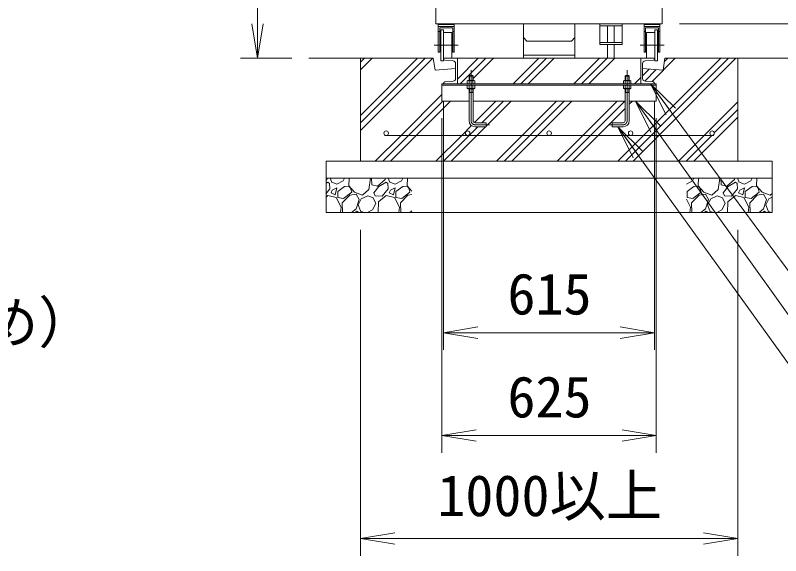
# Model space of a CAD drawing. Units: millimetres, scale not verified. Extents: x -10500 to 10500, y -7425 to 7425.
# Drawn here: x 3857 to 6088, y -1833 to -258 of the extents above; entities that cross this region are included whole.
import ezdxf
from ezdxf.enums import TextEntityAlignment as Align

# ---------------------------------------------------------------- set-up
doc = ezdxf.new("R2010")
doc.units = ezdxf.units.MM
doc.header["$LTSCALE"] = 50
doc.linetypes.add('USER1', pattern=[50.8, 31.75, -6.35, 6.35, -6.35])
for name, color, linetype, lineweight in [('0-0_D-STR-DIM', 7, 'Continuous', 9), ('0-1_0', 7, 'Continuous', 9), ('0-2_D-STR1', 1, 'Continuous', 18), ('0-3_D-BMK', 2, 'USER1', 13), ('0-4_D-STR3', 3, 'Continuous', 13), ('0-6_D-STR5', 3, 'Continuous', 18), ('0-7_D-DCR-HCH', 7, 'Continuous', 9), ('0-8_D-STR4', 7, 'Continuous', 9), ('0-9_D-STR-TXT', 7, 'Continuous', 9)]:
    doc.layers.add(name, color=color, linetype=linetype, lineweight=lineweight)
doc.styles.add('ＭＳ ゴシック', font='')
doc.styles.get('ＭＳ ゴシック').set_extended_font_data('MS Gothic')

# ---------------------------------------------------------------- blocks, each defined once
blk = doc.blocks.new('_Open')
at = {"layer": '0-1_0'}
blk.add_line((-50, 8.33), (0, 0), dxfattribs=at)
blk.add_lwpolyline([(-50, -8.33), (0, 0), (-50, 0)], dxfattribs=at)

msp = doc.modelspace()

# ---------------------------------------------------------------- linework, layer by layer
at = {"layer": '0-0_D-STR-DIM'}
for p, q in [((4563.14, -283.02), (4563.14, 766.98)), ((5793.14, -283.02), (6826.03, -283.02)), ((5793.14, -283.02), (6826.03, -283.02)), ((4663.14, -383.02), (4513.14, -383.02)), ((5105.64, -508.02), (5105.64, -1233.02)), ((5720.64, -508.02), (5720.64, -1233.02)), ((5100.64, -558.02), (5100.64, -1533.02)), ((5725.64, -558.02), (5725.64, -1533.02)), ((4863.14, -883.02), (4863.14, -1833.02)), ((5963.14, -883.02), (5963.14, -1833.02)), ((5205.64, -1183.02), (5620.64, -1183.02)), ((5200.64, -1483.02), (5625.64, -1483.02)), ((4963.14, -1783.02), (5863.14, -1783.02))]:
    msp.add_line(p, q, dxfattribs=at)
at = {"layer": '0-2_D-STR1'}
for p, q in [((5083.14, -223.02), (5083.14, -283.02)), ((5743.14, -223.02), (5743.14, -283.02)), ((5083.14, -283.02), (5743.14, -283.02))]:
    msp.add_line(p, q, dxfattribs=at)
at = {"layer": '0-2_D-STR1', "color": 3}
for p, q in [((5105.64, -384.83), (5105.64, -383.02)), ((5133.34, -390.92), (5109.29, -388.81)), ((5680.64, -458.02), (5680.64, -383.02)), ((5680.64, -383.02), (5720.64, -383.02)), ((5685.64, -442.16), (5685.64, -398.89)), ((5692.95, -390.92), (5716.99, -388.81)), ((5720.64, -384.83), (5720.64, -383.02)), ((5100.64, -508.02), (5100.64, -458.02)), ((5105.64, -458.02), (5105.64, -456.22)), ((5680.14, -458.02), (5720.14, -458.02)), ((5692.95, -450.13), (5716.99, -452.24)), ((5720.64, -458.02), (5720.64, -456.22)), ((5725.64, -508.02), (5725.64, -458.02))]:
    msp.add_line(p, q, dxfattribs=at)
for centre, radius, start, end in [((5109.64, -384.83), 4, 180, 265), ((5132.64, -398.89), 8, 0, 85), ((5693.64, -398.89), 8, 95, 180), ((5716.64, -384.83), 4, 275, 0), ((5693.64, -442.16), 8, 180, 265), ((5109.64, -456.22), 4, 95, 180), ((5716.64, -456.22), 4, 0, 85)]:
    msp.add_arc(centre, radius, start, end, dxfattribs=at)
at = {"layer": '0-3_D-BMK'}
for p, q in [((5148.06, -345.52), (5078.23, -345.52)), ((5078.23, -345.52), (5148.06, -345.52)), ((5678.23, -345.52), (5748.06, -345.52)), ((5748.06, -345.52), (5678.23, -345.52)), ((5185.64, -418.02), (5185.64, -565.02)), ((5640.64, -418.02), (5640.64, -565.02))]:
    msp.add_line(p, q, dxfattribs=at)
for points in [[(5229.64, -577.02), (5239.64, -577.02), (5197.64, -577.02)], [(5596.64, -577.02), (5586.64, -577.02), (5628.64, -577.02)]]:
    msp.add_lwpolyline(points, dxfattribs=at)
for centre, start, end in [((5197.64, -565.02), 180, 270), ((5628.64, -565.02), 270, 0)]:
    msp.add_arc(centre, 12, start, end, dxfattribs=at)
at = {"layer": '0-4_D-STR3'}
for p, q in [((5090.14, -283.02), (5090.14, -286.02)), ((5136.14, -283.02), (5090.14, -283.02)), ((5136.14, -284.52), (5090.14, -284.52)), ((5090.14, -286.02), (5090.14, -290.52)), ((5136.14, -283.02), (5136.14, -286.02)), ((5136.14, -286.02), (5136.14, -290.52)), ((5338.14, -283.02), (5338.14, -323.02)), ((5488.14, -283.02), (5338.14, -283.02)), ((5488.14, -283.02), (5488.14, -323.02)), ((5560.64, -283.02), (5560.64, -289.02)), ((5560.64, -283.02), (5560.64, -343.02)), ((5583.64, -289.02), (5583.64, -337.02)), ((5602.64, -289.02), (5602.64, -337.02)), ((5625.64, -283.02), (5625.64, -343.02)), ((5690.14, -283.02), (5690.14, -286.02)), ((5690.14, -283.02), (5736.14, -283.02)), ((5690.14, -284.52), (5736.14, -284.52)), ((5690.14, -286.02), (5690.14, -290.52)), ((5736.14, -283.02), (5736.14, -286.02)), ((5736.14, -286.02), (5736.14, -290.52)), ((5090.14, -305.52), (5094.14, -305.52)), ((5094.14, -365.52), (5094.14, -294.52)), ((5132.14, -294.52), (5094.14, -294.52)), ((5097.14, -300.52), (5097.14, -390.52)), ((5105.14, -300.52), (5097.14, -300.52)), ((5105.14, -300.52), (5105.14, -390.52)), ((5129.14, -308.02), (5105.14, -308.02)), ((5129.14, -308.02), (5129.14, -383.02)), ((5129.14, -308.02), (5129.14, -383.02)), ((5132.14, -365.52), (5132.14, -294.52)), ((5136.14, -305.52), (5132.14, -305.52)), ((5136.14, -290.52), (5136.14, -365.52)), ((5690.14, -290.52), (5690.14, -365.52)), ((5690.14, -305.52), (5694.14, -305.52)), ((5694.14, -294.52), (5732.14, -294.52)), ((5694.14, -365.52), (5694.14, -294.52)), ((5697.14, -308.02), (5697.14, -383.02)), ((5697.14, -308.02), (5697.14, -383.02)), ((5697.14, -308.02), (5721.14, -308.02)), ((5721.14, -300.52), (5721.14, -390.52)), ((5721.14, -300.52), (5729.14, -300.52)), ((5729.14, -300.52), (5729.14, -390.52)), ((5732.14, -365.52), (5732.14, -294.52)), ((5736.14, -305.52), (5732.14, -305.52)), ((5338.14, -323.02), (5348.14, -333.02)), ((5338.14, -323.02), (5338.14, -383.02)), ((5348.14, -333.02), (5478.14, -333.02)), ((5488.14, -323.02), (5478.14, -333.02)), ((5488.14, -383.02), (5488.14, -323.02)), ((5560.64, -337.02), (5560.64, -343.02)), ((5583.64, -343.02), (5583.64, -383.02)), ((5602.64, -343.02), (5602.64, -383.02)), ((5090.14, -365.52), (5094.14, -365.52)), ((5094.14, -365.52), (5090.14, -365.52)), ((5136.14, -365.52), (5132.14, -365.52)), ((5488.14, -374.02), (5338.14, -374.02)), ((5690.14, -365.52), (5694.14, -365.52)), ((5736.14, -365.52), (5732.14, -365.52)), ((5732.14, -365.52), (5736.14, -365.52)), ((5105.14, -390.52), (5097.14, -390.52)), ((5129.14, -383.02), (5105.14, -383.02)), ((5488.14, -383.02), (5338.14, -383.02)), ((5697.14, -383.02), (5721.14, -383.02)), ((5721.14, -390.52), (5729.14, -390.52)), ((5179.64, -435.02), (5181.64, -433.02)), ((5179.64, -435.02), (5179.64, -448.02)), ((5180.64, -448.02), (5180.64, -434.02)), ((5189.64, -433.02), (5181.64, -433.02)), ((5190.64, -448.02), (5190.64, -434.02)), ((5191.64, -435.02), (5191.64, -448.02)), ((5634.64, -435.02), (5634.64, -448.02)), ((5635.64, -448.02), (5635.64, -434.02)), ((5636.64, -433.02), (5644.64, -433.02)), ((5644.64, -433.02), (5636.64, -433.02)), ((5646.64, -435.02), (5644.64, -433.02)), ((5645.64, -448.02), (5645.64, -434.02)), ((5646.64, -435.02), (5646.64, -448.02)), ((5174.67, -449.16), (5176.64, -448.02)), ((5174.67, -458.02), (5174.67, -449.16)), ((5196.61, -458.02), (5174.67, -458.02)), ((5174.67, -462.02), (5196.61, -462.02)), ((5174.67, -462.02), (5174.67, -470.89)), ((5194.64, -448.02), (5176.64, -448.02)), ((5180.16, -458.02), (5180.16, -449.16)), ((5180.16, -462.02), (5180.16, -470.89)), ((5191.13, -458.02), (5191.13, -449.16)), ((5191.13, -462.02), (5191.13, -470.89)), ((5196.61, -449.16), (5194.64, -448.02)), ((5196.61, -458.02), (5196.61, -449.16)), ((5196.61, -462.02), (5196.61, -470.89)), ((5629.67, -449.16), (5631.64, -448.02)), ((5629.67, -449.16), (5631.64, -448.02)), ((5629.67, -458.02), (5629.67, -449.16)), ((5629.67, -458.02), (5629.67, -449.16)), ((5629.67, -458.02), (5651.61, -458.02)), ((5629.67, -462.02), (5629.67, -470.89)), ((5651.61, -462.02), (5629.67, -462.02)), ((5629.67, -462.02), (5629.67, -470.89)), ((5649.64, -448.02), (5631.64, -448.02)), ((5631.64, -448.02), (5649.64, -448.02)), ((5635.16, -458.02), (5635.16, -449.16)), ((5635.16, -458.02), (5635.16, -449.16)), ((5635.16, -462.02), (5635.16, -470.89)), ((5635.16, -462.02), (5635.16, -470.89)), ((5646.13, -458.02), (5646.13, -449.16)), ((5646.13, -458.02), (5646.13, -449.16)), ((5646.13, -462.02), (5646.13, -470.89)), ((5646.13, -462.02), (5646.13, -470.89)), ((5651.61, -449.16), (5649.64, -448.02)), ((5651.61, -449.16), (5649.64, -448.02)), ((5651.61, -458.02), (5651.61, -449.16)), ((5651.61, -458.02), (5651.61, -449.16)), ((5651.61, -462.02), (5651.61, -470.89)), ((5651.61, -462.02), (5651.61, -470.89)), ((5174.67, -470.89), (5176.64, -472.02)), ((5176.64, -472.02), (5194.64, -472.02)), ((5179.64, -472.02), (5179.64, -565.02)), ((5191.64, -483.02), (5179.64, -483.02)), ((5180.64, -483.02), (5179.64, -484.76)), ((5180.64, -483.02), (5180.64, -472.02)), ((5190.64, -483.02), (5190.64, -472.02)), ((5190.64, -483.02), (5191.64, -484.76)), ((5191.64, -472.02), (5191.64, -565.02)), ((5196.61, -470.89), (5194.64, -472.02)), ((5629.67, -470.89), (5631.64, -472.02)), ((5629.67, -470.89), (5631.64, -472.02)), ((5631.64, -472.02), (5649.64, -472.02)), ((5649.64, -472.02), (5631.64, -472.02)), ((5634.64, -472.02), (5634.64, -565.02)), ((5646.64, -483.02), (5634.64, -483.02)), ((5635.64, -483.02), (5634.64, -484.76)), ((5635.64, -483.02), (5635.64, -472.02)), ((5645.64, -483.02), (5645.64, -472.02)), ((5645.64, -483.02), (5646.64, -484.76)), ((5646.64, -472.02), (5646.64, -565.02)), ((5651.61, -470.89), (5649.64, -472.02)), ((5651.61, -470.89), (5649.64, -472.02)), ((4933.14, -608.02), (5893.14, -608.02))]:
    msp.add_line(p, q, dxfattribs=at)
for points in [[(5560.64, -283.02), (5625.64, -283.02), (5625.64, -289.02), (5560.64, -289.02)], [(5136.14, -290.52), (5090.14, -290.52), (5090.14, -365.52)], [(5690.14, -290.52), (5736.14, -290.52), (5736.14, -365.52)], [(5560.64, -337.02), (5625.64, -337.02), (5625.64, -343.02), (5560.64, -343.02)], [(5196.61, -458.02), (5196.61, -449.16), (5194.64, -448.02), (5191.64, -448.02), (5191.64, -435.02), (5189.64, -433.02), (5181.64, -433.02), (5179.64, -435.02), (5179.64, -448.02), (5176.64, -448.02), (5174.67, -449.16), (5174.67, -458.02)], [(5179.64, -435.02), (5191.64, -435.02), (5189.64, -433.02)], [(5651.61, -458.02), (5651.61, -449.16), (5649.64, -448.02), (5646.64, -448.02), (5646.64, -435.02), (5644.64, -433.02), (5636.64, -433.02), (5634.64, -435.02), (5634.64, -448.02), (5631.64, -448.02), (5629.67, -449.16), (5629.67, -458.02)], [(5646.64, -435.02), (5634.64, -435.02), (5636.64, -433.02)], [(5197.64, -583.02), (5229.64, -583.02), (5229.64, -571.02), (5197.64, -571.02)], [(5628.64, -583.02), (5596.64, -583.02), (5596.64, -571.02), (5628.64, -571.02)]]:
    msp.add_lwpolyline(points, dxfattribs=at)
for centre in [(4938.14, -601.52), (5175.64, -601.52), (5413.14, -601.52), (5650.64, -601.52), (5888.14, -601.52)]:
    msp.add_circle(centre, 6.5, dxfattribs=at)
for centre, radius, start, end in [((5177.42, -453.17), 4.86, 55.61587, 124.38413), ((5185.64, -466.46), 18.15, 72.41211, 107.58789), ((5193.87, -453.17), 4.86, 55.61587, 124.38413), ((5632.42, -453.17), 4.86, 55.61587, 124.38413), ((5632.42, -453.17), 4.86, 55.61587, 124.38413), ((5640.64, -466.46), 18.15, 72.41211, 107.58789), ((5640.64, -466.46), 18.15, 72.41211, 107.58789), ((5648.87, -453.17), 4.86, 55.61587, 124.38413), ((5648.87, -453.17), 4.86, 55.61587, 124.38413), ((5177.42, -466.88), 4.86, 235.61587, 304.38413), ((5185.64, -453.58), 18.15, 252.41211, 287.58789), ((5193.87, -466.88), 4.86, 235.61587, 304.38413), ((5632.42, -466.88), 4.86, 235.61587, 304.38413), ((5632.42, -466.88), 4.86, 235.61587, 304.38413), ((5640.64, -453.58), 18.15, 252.41211, 287.58789), ((5640.64, -453.58), 18.15, 252.41211, 287.58789), ((5648.87, -466.88), 4.86, 235.61587, 304.38413), ((5648.87, -466.88), 4.86, 235.61587, 304.38413), ((5197.64, -565.02), 18, 180, 270), ((5197.64, -565.02), 6, 180, 270), ((5628.64, -565.02), 6, 270, 0), ((5628.64, -565.02), 18, 270, 0)]:
    msp.add_arc(centre, radius, start, end, dxfattribs=at)
at = {"layer": '0-6_D-STR5'}
for p, q in [((5145.64, -383.02), (5105.64, -383.02)), ((5140.64, -442.16), (5140.64, -398.89)), ((5145.64, -458.02), (5145.64, -383.02)), ((5100.64, -458.02), (5725.64, -458.02)), ((5100.64, -462.02), (5725.64, -462.02)), ((5145.64, -458.02), (5105.64, -458.02)), ((5133.34, -450.13), (5109.29, -452.24)), ((5100.64, -508.02), (5179.64, -508.02)), ((5191.64, -508.02), (5634.64, -508.02)), ((5646.64, -508.02), (5725.64, -508.02))]:
    msp.add_line(p, q, dxfattribs=at)
msp.add_arc((5132.64, -442.16), 8, 275, 0, dxfattribs=at)
at = {"layer": '0-7_D-DCR-HCH'}
for p, q in [((4863.14, -417.01), (4897.13, -383.02)), ((4863.14, -593.79), (5073.91, -383.02)), ((4863.14, -394.91), (4875.03, -383.02)), ((4863.14, -571.69), (5051.81, -383.02)), ((4863.14, -549.59), (5029.71, -383.02)), ((5145.64, -443.87), (5206.49, -383.02)), ((5153.59, -458.02), (5228.59, -383.02)), ((5191.64, -442.06), (5250.68, -383.02)), ((5308.27, -458.02), (5383.27, -383.02)), ((5330.36, -458.02), (5405.36, -383.02)), ((5352.46, -458.02), (5427.46, -383.02)), ((5485.04, -458.02), (5560.04, -383.02)), ((5507.14, -458.02), (5582.14, -383.02)), ((5529.24, -458.02), (5604.24, -383.02)), ((5712.22, -451.82), (5781.01, -383.02)), ((5749.26, -392.68), (5758.92, -383.02)), ((5685.64, -434.2), (5705.19, -414.65)), ((5691.98, -449.96), (5725.59, -416.35)), ((5661.82, -458.02), (5680.64, -439.2)), ((5195.62, -570.67), (5258.27, -508.02)), ((5217.36, -571.02), (5280.36, -508.02)), ((5229.64, -580.84), (5302.46, -508.02)), ((5646.64, -517.39), (5656.01, -508.02)), ((5894.59, -600.91), (5963.14, -532.35)), ((5834.57, -683.02), (5963.14, -554.45)), ((4766.86, -733.02), (4765.68, -736.8)), ((4778.41, -742.74), (4774.53, -733.02)), ((4813.2, -740.19), (4817.11, -733.02)), ((4830.31, -733.02), (4829.32, -754.61)), ((4887.87, -765.65), (4892.05, -733.02)), ((4896.36, -752.07), (4895.36, -733.02)), ((4936.57, -733.02), (4935.39, -736.8)), ((4948.12, -742.74), (4944.23, -733.02)), ((4982.91, -740.19), (4986.82, -733.02)), ((5000.01, -733.02), (4999.03, -754.61)), ((5831.44, -740.19), (5835.34, -733.02)), ((5848.54, -733.02), (5847.56, -754.61)), ((5906.11, -765.65), (5910.29, -733.02)), ((5914.59, -752.07), (5913.59, -733.02)), ((5954.8, -733.02), (5953.62, -736.8)), ((5966.35, -742.74), (5962.47, -733.02)), ((6001.14, -740.19), (6005.05, -733.02)), ((6018.24, -733.02), (6017.26, -754.61)), ((4765.68, -736.8), (4763.14, -738.96)), ((4768.23, -744.43), (4763.14, -747.48)), ((4773.32, -747.83), (4768.23, -744.43)), ((4773.32, -747.83), (4774.17, -763.95)), ((4777.56, -743.58), (4794.53, -750.37)), ((4794.53, -750.37), (4813.2, -740.19)), ((4816.6, -757.16), (4797.08, -771.59)), ((4829.32, -756.31), (4816.6, -757.16)), ((4829.32, -754.61), (4846.29, -773.28)), ((4834.42, -761.4), (4829.32, -756.31)), ((4912.48, -756.31), (4896.36, -752.07)), ((4916.72, -757.16), (4902.3, -774.98)), ((4935.39, -736.8), (4912.48, -756.31)), ((4937.94, -744.43), (4916.72, -757.16)), ((4943.03, -747.83), (4937.94, -744.43)), ((4943.03, -747.83), (4943.88, -763.95)), ((4947.27, -743.58), (4964.24, -750.37)), ((4964.24, -750.37), (4982.91, -740.19)), ((4986.3, -757.16), (4966.79, -771.59)), ((4999.03, -756.31), (4986.3, -757.16)), ((4999.03, -754.61), (5013.14, -770.14)), ((5004.12, -761.4), (4999.03, -756.31)), ((5813.14, -750.17), (5831.44, -740.19)), ((5834.83, -757.16), (5815.31, -771.59)), ((5847.56, -756.31), (5834.83, -757.16)), ((5847.56, -754.61), (5864.53, -773.28)), ((5852.65, -761.4), (5847.56, -756.31)), ((5930.71, -756.31), (5914.59, -752.07)), ((5934.96, -757.16), (5920.53, -774.98)), ((5953.62, -736.8), (5930.71, -756.31)), ((5956.17, -744.43), (5934.96, -757.16)), ((5961.26, -747.83), (5956.17, -744.43)), ((5961.26, -747.83), (5962.11, -763.95)), ((5965.5, -743.58), (5982.47, -750.37)), ((5982.47, -750.37), (6001.14, -740.19)), ((6004.54, -757.16), (5985.02, -771.59)), ((6017.26, -756.31), (6004.54, -757.16)), ((6017.26, -754.61), (6034.23, -773.28)), ((6022.35, -761.4), (6017.26, -756.31)), ((4774.17, -763.95), (4763.14, -777.08)), ((4780.96, -767.34), (4777.56, -775.83)), ((4777.56, -775.83), (4789.44, -780.92)), ((4794.53, -760.55), (4780.96, -767.34)), ((4789.44, -780.92), (4794.53, -760.55)), ((4797.08, -771.59), (4797.08, -788.56)), ((4814.05, -791.95), (4837.81, -773.28)), ((4831.87, -782.62), (4850.54, -779.22)), ((4837.81, -773.28), (4834.42, -761.4)), ((4846.29, -773.28), (4869.2, -782.62)), ((4850.54, -779.22), (4859.02, -794.5)), ((4869.2, -782.62), (4887.87, -765.65)), ((4906.54, -784.31), (4902.3, -774.98)), ((4943.88, -763.95), (4926.06, -785.16)), ((4950.66, -767.34), (4947.27, -775.83)), ((4947.27, -775.83), (4959.15, -780.92)), ((4964.24, -760.55), (4950.66, -767.34)), ((4959.15, -780.92), (4964.24, -760.55)), ((4966.79, -771.59), (4966.79, -788.56)), ((4983.76, -791.95), (5007.52, -773.28)), ((5001.58, -782.62), (5013.14, -780.51)), ((5007.52, -773.28), (5004.12, -761.4)), ((5815.31, -771.59), (5815.31, -788.56)), ((5832.28, -791.95), (5856.04, -773.28)), ((5850.1, -782.62), (5868.77, -779.22)), ((5856.04, -773.28), (5852.65, -761.4)), ((5864.53, -773.28), (5887.44, -782.62)), ((5868.77, -779.22), (5877.26, -794.5)), ((5887.44, -782.62), (5906.11, -765.65)), ((5924.77, -784.31), (5920.53, -774.98)), ((5962.11, -763.95), (5944.29, -785.16)), ((5968.9, -767.34), (5965.5, -775.83)), ((5965.5, -775.83), (5977.38, -780.92)), ((5982.47, -760.55), (5968.9, -767.34)), ((5977.38, -780.92), (5982.47, -760.55)), ((5985.02, -771.59), (5985.02, -788.56)), ((6001.99, -791.95), (6025.75, -773.28)), ((6019.81, -782.62), (6038.48, -779.22)), ((6025.75, -773.28), (6022.35, -761.4)), ((6034.23, -773.28), (6057.14, -782.62)), ((6038.48, -779.22), (6046.96, -794.5)), ((6057.14, -782.62), (6063.14, -777.16)), ((4768.23, -783.46), (4763.14, -787.77)), ((4792.84, -789.4), (4768.23, -783.46)), ((4807.26, -817.41), (4792.84, -789.4)), ((4797.08, -788.56), (4814.05, -791.95)), ((4809.81, -804.68), (4831.87, -782.62)), ((4859.02, -794.5), (4850.54, -821.65)), ((4856.48, -810.62), (4865.81, -792.8)), ((4865.81, -792.8), (4884.48, -784.31)), ((4884.48, -784.31), (4900.6, -790.25)), ((4908.24, -806.37), (4900.6, -790.25)), ((4926.06, -785.16), (4906.54, -784.31)), ((4915.87, -802.13), (4914.47, -833.02)), ((4937.94, -783.46), (4915.87, -802.13)), ((4962.54, -789.4), (4937.94, -783.46)), ((4976.97, -817.41), (4962.54, -789.4)), ((4966.79, -788.56), (4983.76, -791.95)), ((4979.51, -804.68), (5001.58, -782.62)), ((5825.5, -817.41), (5813.14, -793.43)), ((5815.31, -788.56), (5832.28, -791.95)), ((5828.04, -804.68), (5850.1, -782.62)), ((5877.26, -794.5), (5868.77, -821.65)), ((5874.71, -810.62), (5884.04, -792.8)), ((5884.04, -792.8), (5902.71, -784.31)), ((5902.71, -784.31), (5918.83, -790.25)), ((5926.47, -806.37), (5918.83, -790.25)), ((5944.29, -785.16), (5924.77, -784.31)), ((5934.11, -802.13), (5932.7, -833.02)), ((5956.17, -783.46), (5934.11, -802.13)), ((5980.78, -789.4), (5956.17, -783.46)), ((5995.2, -817.41), (5980.78, -789.4)), ((5985.02, -788.56), (6001.99, -791.95)), ((5997.75, -804.68), (6019.81, -782.62)), ((6046.96, -794.5), (6038.48, -821.65)), ((6044.42, -810.62), (6053.75, -792.8)), ((6053.75, -792.8), (6063.14, -788.53)), ((4805.26, -833.02), (4807.26, -817.41)), ((4811.3, -833.02), (4809.81, -804.68)), ((4850.54, -821.65), (4837.18, -833.02)), ((4863.27, -827.59), (4856.48, -810.62)), ((4883.42, -833.02), (4898.05, -825.04)), ((4898.05, -825.04), (4908.24, -806.37)), ((4974.97, -833.02), (4976.97, -817.41)), ((4981.01, -833.02), (4979.51, -804.68)), ((5823.49, -833.02), (5825.5, -817.41)), ((5829.53, -833.02), (5828.04, -804.68)), ((5868.77, -821.65), (5855.42, -833.02)), ((5881.5, -827.59), (5874.71, -810.62)), ((5901.66, -833.02), (5916.29, -825.04)), ((5916.29, -825.04), (5926.47, -806.37)), ((5993.2, -833.02), (5995.2, -817.41)), ((5999.24, -833.02), (5997.75, -804.68)), ((6038.48, -821.65), (6025.12, -833.02)), ((6051.2, -827.59), (6044.42, -810.62)), ((4853.08, -829.29), (4846.85, -833.02)), ((4858.17, -832.68), (4853.08, -829.29)), ((4858.17, -832.68), (4858.19, -833.02)), ((4862.42, -828.44), (4873.89, -833.02)), ((5013.14, -827.7), (5006.89, -833.02)), ((5871.32, -829.29), (5865.09, -833.02)), ((5876.41, -832.68), (5871.32, -829.29)), ((5876.41, -832.68), (5876.43, -833.02)), ((5880.65, -828.44), (5892.12, -833.02)), ((6041.02, -829.29), (6034.79, -833.02)), ((6046.11, -832.68), (6041.02, -829.29)), ((6046.11, -832.68), (6046.13, -833.02)), ((6050.36, -828.44), (6061.82, -833.02))]:
    msp.add_line(p, q, dxfattribs=at)
for points in [[(5613.6, -683.02), (5688.6, -608.02), (5913.6, -383.02)], [(5635.69, -683.02), (5710.69, -608.02), (5935.69, -383.02)], [(5657.79, -683.02), (5732.79, -608.02), (5957.79, -383.02)], [(4906.49, -683.02), (4981.49, -608.02), (5100.64, -488.87)], [(4928.59, -683.02), (5003.59, -608.02), (5103.59, -508.02)], [(4950.68, -683.02), (5025.68, -608.02), (5125.68, -508.02)], [(5260.04, -683.02), (5335.04, -608.02), (5435.04, -508.02)], [(5282.14, -683.02), (5357.14, -608.02), (5457.14, -508.02)], [(5304.24, -683.02), (5379.24, -608.02), (5479.24, -508.02)], [(5436.82, -683.02), (5511.82, -608.02), (5611.82, -508.02)], [(5458.92, -683.02), (5533.92, -608.02), (5633.92, -508.02)], [(5790.37, -683.02), (5865.37, -608.02), (5963.14, -510.25)], [(5481.01, -683.02), (5556.01, -608.02), (5634.64, -529.39)], [(5083.27, -683.02), (5158.27, -608.02), (5186.9, -579.39)], [(5105.36, -683.02), (5180.36, -608.02), (5205.36, -583.02)], [(5127.46, -683.02), (5202.46, -608.02), (5227.46, -583.02)], [(5812.47, -683.02), (5887.47, -608.02), (5887.52, -607.97)]]:
    msp.add_lwpolyline(points, dxfattribs=at)
at = {"layer": '0-8_D-STR4'}
for p, q in [((4713.14, -383.02), (5075.64, -383.02)), ((4863.14, -683.02), (4863.14, -383.02)), ((5080.64, -418.02), (5075.64, -383.02)), ((5145.64, -383.02), (5680.64, -383.02)), ((5745.64, -418.02), (5750.64, -383.02)), ((5750.64, -383.02), (6113.14, -383.02)), ((5963.14, -683.02), (5963.14, -383.02)), ((5080.64, -418.02), (5140.64, -413.02)), ((5745.64, -418.02), (5685.64, -413.02)), ((4763.14, -683.02), (6063.14, -683.02)), ((4763.14, -833.02), (4763.14, -683.02)), ((6063.14, -833.02), (6063.14, -683.02)), ((4763.14, -733.02), (6063.14, -733.02)), ((4763.14, -833.02), (6063.14, -833.02))]:
    msp.add_line(p, q, dxfattribs=at)
at = {"layer": '0-9_D-STR-TXT'}
for points in [[(7612.94, -1112.67), (6191.73, -1112.67), (5709.87, -459.63)], [(7962.55, -1395.83), (6300.23, -1395.83), (5666.24, -509.65)], [(8371.94, -1652.96), (6383.63, -1652.96), (5614.34, -584.65)]]:
    msp.add_lwpolyline(points, dxfattribs=at)

# ---------------------------------------------------------------- block references
at = {"layer": '0-0_D-STR-DIM', "xscale": 2, "yscale": 2}
for p, rotation in [((4563.14, -383.02), 270), ((5105.64, -1183.02), 180), ((5100.64, -1483.02), 180), ((4863.14, -1783.02), 180)]:
    msp.add_blockref('_Open', p, dxfattribs=dict(at, rotation=rotation))
for p in [(5720.64, -1183.02), (5725.64, -1483.02), (5963.14, -1783.02)]:
    msp.add_blockref('_Open', p, dxfattribs=at)
at = {"layer": '0-9_D-STR-TXT', "xscale": 2, "yscale": 2}
for p, rotation in [((5708.68, -458.02), 126.42262), ((5665.08, -508.02), 125.58059), ((5613.17, -583.02), 125.75752)]:
    msp.add_blockref('_Open', p, dxfattribs=dict(at, rotation=rotation))

# ---------------------------------------------------------------- texts
at = {"layer": '0-0_D-STR-DIM', "style": 'ＭＳ ゴシック'}
for s, p in [('615', (5291.64, -1166.15)), ('625', (5291.64, -1466.15)), ('1000以上', (5087.27, -1753.81))]:
    msp.add_text(s, height=120.2, dxfattribs=at).set_placement(p, align=Align.BOTTOM_LEFT)
at = {"layer": '0-9_D-STR-TXT', "style": 'ＭＳ ゴシック'}
msp.add_text('（※本体設置後に位置決め）', height=120.2, dxfattribs=at).set_placement((1956.76, -1249.07), align=Align.BOTTOM_LEFT)

doc.saveas('drawing.dxf')
